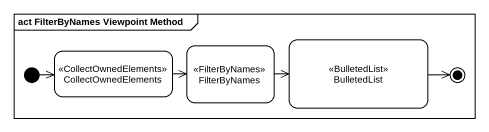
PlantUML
@startuml
mainframe act FilterByNames Viewpoint Method
hide empty description
state CollectOwnedElements <<CollectOwnedElements>>
state FilterByNames <<FilterByNames>>
state BulletedList <<BulletedList>>
[*] -right-> CollectOwnedElements
CollectOwnedElements -right-> FilterByNames
FilterByNames -right-> BulletedList
BulletedList -right-> [*]
@enduml
